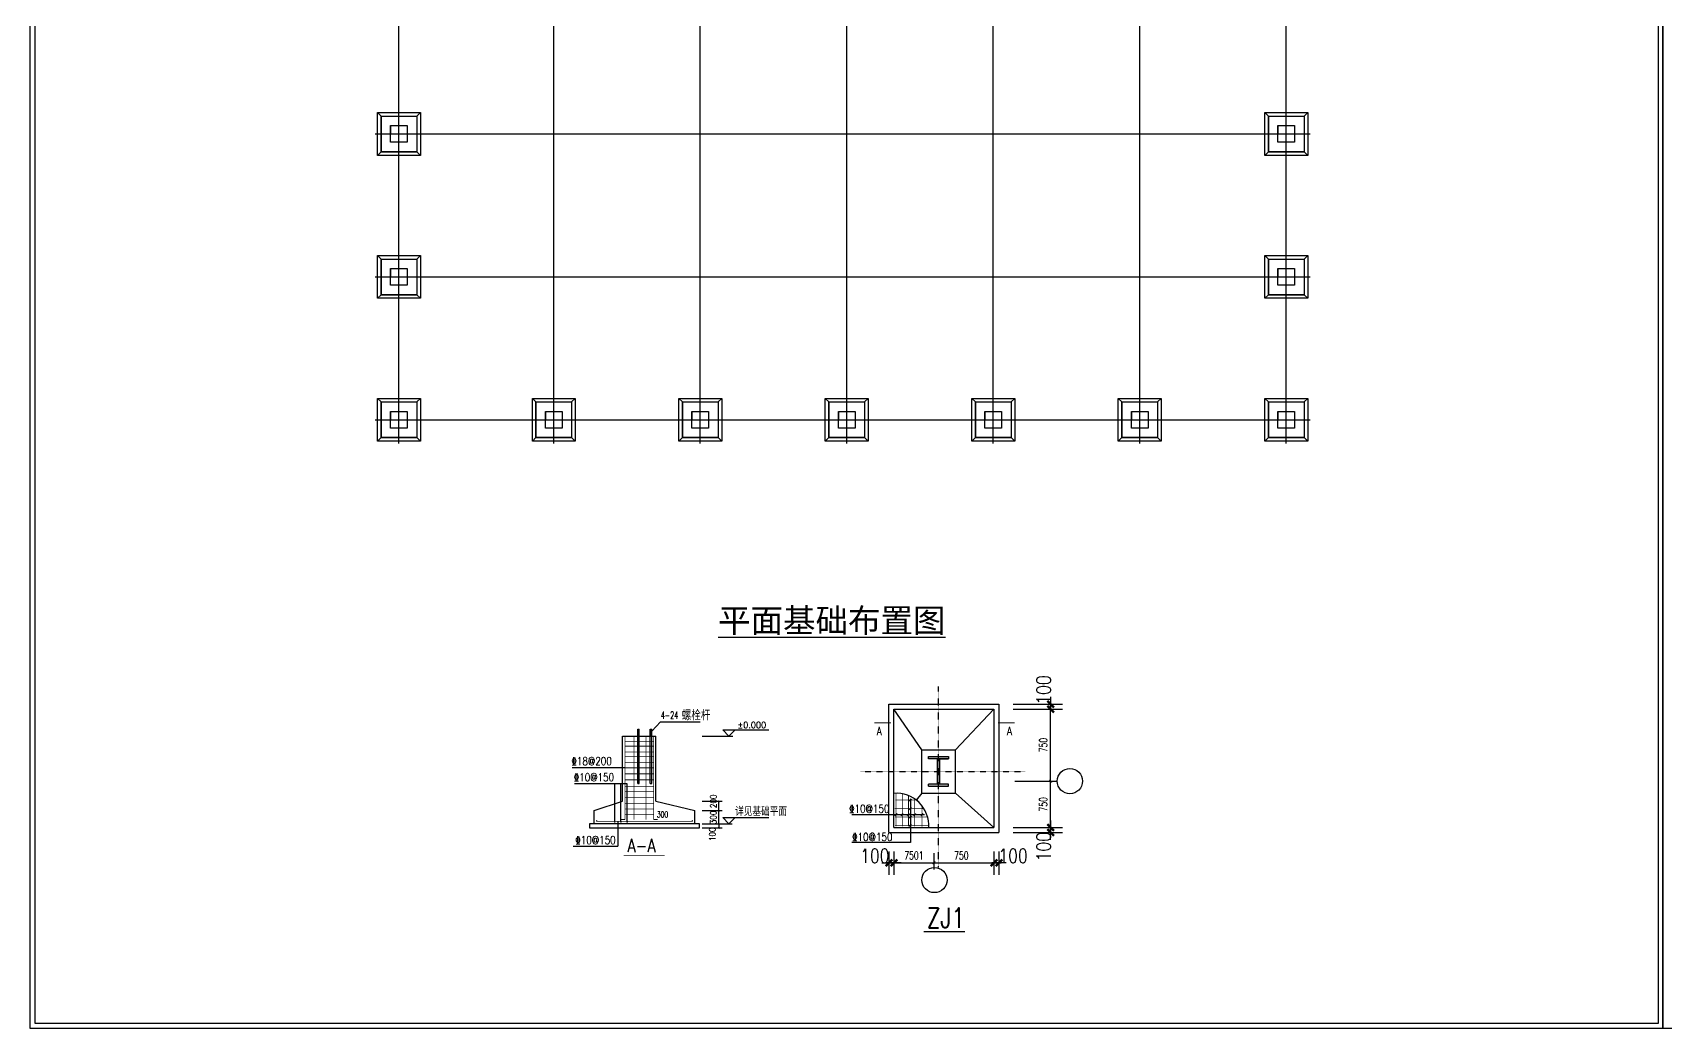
# Model space of a CAD drawing. Header units: millimetres. Extents: x -300006 to 582436, y -239689 to 0.
# Drawn here: x -258158 to -189613, y -133800 to -91995 of the extents above; entities that cross this region are included whole.
import ezdxf
from ezdxf.enums import TextEntityAlignment as Align

# ---------------------------------------------------------------- set-up
doc = ezdxf.new("R2010")
doc.units = ezdxf.units.MM
doc.linetypes.add('ACAD_ISO04W100', pattern=[30.5, 24, -3, 0.5, -3])
doc.linetypes.add('DOTE', pattern=[2.42, 2, -0.2, 0.02, -0.2])
for name, color, linetype in [('201', 8, 'Continuous'), ('202', 1, 'Continuous'), ('205', 253, 'Continuous'), ('AXIS', 3, 'Continuous'), ('DOTE', 252, 'DOTE'), ('JT', 2, 'Continuous'), ('PUB_DIM', 3, 'Continuous'), ('PUB_TEXT', 7, 'Continuous'), ('PUB_TX', 3, 'Continuous'), ('PUB_WZ', 7, 'Continuous'), ('ZAX1', 3, 'Continuous')]:
    doc.layers.add(name, color=color, linetype=linetype)
doc.styles.add('_HZTXT', font='txt.shx', dxfattribs={"width": 0.8, "bigfont": 'hztxt.shx'})
doc.styles.add('_ROMANS', font='romans__.ttf', dxfattribs={"width": 0.6})
doc.styles.add('_TCH_DIM_T3', font='SIMPLEX', dxfattribs={"width": 0.705882, "bigfont": 'GBCBIG'})
doc.styles.add('_TXT', font='SIMPLEX.shx', dxfattribs={"width": 0.6})
doc.styles.add('DIM_FONT', font='SIMPLEX.shx', dxfattribs={"width": 0.8})
doc.styles.get("Standard").update_dxf_attribs({"font": 'txt.shx', "height": 200})
doc.dimstyles.new('AXIS200', dxfattribs={"dimscale": 2, "dimtxt": 300, "dimasz": 1, "dimexe": 250, "dimexo": 300, "dimgap": 150, "dimtad": 1, "dimdec": 0, "dimzin": 0, "dimdsep": 46, "dimtxsty": 'DIM_FONT', "dimblk": '_DIMX', "dimcen": 0.09, "dimse1": 1, "dimse2": 1, "dimclrt": 7, "dimadec": 0, "dimazin": 0, "dimtfac": 1, "dimtdec": 0, "dimtix": 1, "dimtmove": 2, "dimatfit": 3, "dimldrblk": '_DIMX', "dimfxl": 1, "dimtolj": 1, "dimtzin": 0, "dimarcsym": 0})

# ---------------------------------------------------------------- blocks, each defined once
blk = doc.blocks.new('_DIMX')
blk.add_line((-150, 0), (150, 0))
at = {"const_width": 50}
blk.add_lwpolyline([(-70, -70), (70, 70)], dxfattribs=at)
blk = doc.blocks.new('*D6')
at = {"layer": 'AXIS', "color": 0, "lineweight": -2, "transparency": 16777216}
for p, q in [((-222210, -126377), (-222210, -127351)), ((-222000, -126377), (-222000, -127351)), ((-222212, -126851), (-222214, -126851)), ((-222210, -126851), (-222000, -126851)), ((-221998, -126851), (-221996, -126851))]:
    blk.add_line(p, q, dxfattribs=at)
at = {"layer": 'Defpoints', "color": 0, "transparency": 16777216}
for p in [(-222210, -125777), (-222000, -125777), (-222000, -126851)]:
    blk.add_point(p, dxfattribs=at)
at = {"layer": 'AXIS', "color": 0, "lineweight": -2, "transparency": 16777216, "xscale": 2, "yscale": 2, "zscale": 2}
blk.add_blockref('_DIMX', (-222210, -126851), dxfattribs=at)
at = {"layer": 'AXIS', "color": 0, "lineweight": -2, "transparency": 16777216, "xscale": 2, "yscale": 2, "zscale": 2, "rotation": 180}
blk.add_blockref('_DIMX', (-222000, -126851), dxfattribs=at)
at = {"layer": 'AXIS', "color": 7, "transparency": 16777216, "insert": (-222803, -126556), "char_height": 600, "attachment_point": 5, "style": 'DIM_FONT'}
blk.add_mtext('\\A1;100', dxfattribs=at)
blk = doc.blocks.new('*D7')
at = {"layer": 'AXIS', "color": 0, "lineweight": -2, "transparency": 16777216}
for p, q in [((-217800, -126377), (-217800, -127351)), ((-217590, -126377), (-217590, -127351)), ((-217802, -126851), (-217804, -126851)), ((-217800, -126851), (-217590, -126851)), ((-217588, -126851), (-217586, -126851))]:
    blk.add_line(p, q, dxfattribs=at)
at = {"layer": 'Defpoints', "color": 0, "transparency": 16777216}
for p in [(-217800, -125777), (-217590, -125777), (-217590, -126851)]:
    blk.add_point(p, dxfattribs=at)
at = {"layer": 'AXIS', "color": 0, "lineweight": -2, "transparency": 16777216, "xscale": 2, "yscale": 2, "zscale": 2}
blk.add_blockref('_DIMX', (-217800, -126851), dxfattribs=at)
at = {"layer": 'AXIS', "color": 0, "lineweight": -2, "transparency": 16777216, "xscale": 2, "yscale": 2, "zscale": 2, "rotation": 180}
blk.add_blockref('_DIMX', (-217590, -126851), dxfattribs=at)
at = {"layer": 'AXIS', "color": 7, "transparency": 16777216, "insert": (-216998, -126556), "char_height": 600, "attachment_point": 5, "style": 'DIM_FONT'}
blk.add_mtext('\\A1;100', dxfattribs=at)
blk = doc.blocks.new('*D8')
at = {"layer": 'AXIS', "color": 0, "lineweight": -2, "transparency": 16777216}
for p, q in [((-216990, -120187), (-214921, -120187)), ((-216990, -120397), (-214921, -120397)), ((-215421, -120185), (-215421, -120183)), ((-215421, -120397), (-215421, -120187)), ((-215421, -120399), (-215421, -120401))]:
    blk.add_line(p, q, dxfattribs=at)
at = {"layer": 'Defpoints', "color": 0, "transparency": 16777216}
for p in [(-217590, -120187), (-217590, -120397), (-215421, -120187)]:
    blk.add_point(p, dxfattribs=at)
at = {"layer": 'AXIS', "color": 0, "lineweight": -2, "transparency": 16777216, "xscale": 2, "yscale": 2, "zscale": 2}
for p, rotation in [((-215421, -120187), 270), ((-215421, -120397), 90)]:
    blk.add_blockref('_DIMX', p, dxfattribs=dict(at, rotation=rotation))
at = {"layer": 'AXIS', "color": 7, "transparency": 16777216, "insert": (-215715, -119594), "char_height": 600, "attachment_point": 5, "rotation": 90, "style": 'DIM_FONT'}
blk.add_mtext('\\A1;100', dxfattribs=at)
blk = doc.blocks.new('*D9')
at = {"layer": 'AXIS', "color": 0, "lineweight": -2, "transparency": 16777216}
for p, q in [((-216990, -125368), (-214921, -125368)), ((-215421, -125366), (-215421, -125364)), ((-215421, -125578), (-215421, -125368)), ((-216990, -125578), (-214921, -125578)), ((-215421, -125580), (-215421, -125582))]:
    blk.add_line(p, q, dxfattribs=at)
at = {"layer": 'Defpoints', "color": 0, "transparency": 16777216}
for p in [(-217590, -125368), (-215421, -125368), (-217590, -125578)]:
    blk.add_point(p, dxfattribs=at)
at = {"layer": 'AXIS', "color": 0, "lineweight": -2, "transparency": 16777216, "xscale": 2, "yscale": 2, "zscale": 2}
for p, rotation in [((-215421, -125368), 270), ((-215421, -125578), 90)]:
    blk.add_blockref('_DIMX', p, dxfattribs=dict(at, rotation=rotation))
at = {"layer": 'AXIS', "color": 7, "transparency": 16777216, "insert": (-215715, -126171), "char_height": 600, "attachment_point": 5, "rotation": 90, "style": 'DIM_FONT'}
blk.add_mtext('\\A1;100', dxfattribs=at)
blk = doc.blocks.new('_ArchTick')
at = {"color": 0, "linetype": 'ByBlock', "const_width": 0.4}
blk.add_lwpolyline([(-0.5, -0.5), (0.5, 0.5)], dxfattribs=at)

msp = doc.modelspace()

# ---------------------------------------------------------------- hatches: boundary and pattern name
h = msp.add_hatch(color=256)
h.paths.add_polyline_path([(-220122.1, -122391.2), (-220542.1, -122391.2), (-220542.1, -122482.4), (-220122.1, -122482.4)])
h.paths.add_polyline_path([(-219701.6, -122391.2), (-220122.1, -122391.2), (-220122.1, -122482.4), (-219701.6, -122482.4)])
h.paths.add_polyline_path([(-220078, -122482.4), (-220122.1, -122482.4), (-220122.1, -123545.1), (-220077.5, -123545.1)])
h.paths.add_polyline_path([(-220122.1, -122482.4), (-220165.2, -122482.4), (-220165.7, -123545.1), (-220122.1, -123545.1)])
h.paths.add_polyline_path([(-219701.6, -123545.1), (-220122.1, -123545.1), (-220122.1, -123636.3), (-219701.6, -123636.3)])
h.paths.add_polyline_path([(-220122.1, -123545.1), (-220541.6, -123545.1), (-220541.6, -123636.3), (-220122.1, -123636.3)])

# ---------------------------------------------------------------- linework, layer by layer
for p, q in [((-243679.5, -95348.5), (-243529.5, -95498.5)), ((-243529.5, -95498.5), (-243529.5, -96998.5)), ((-243129.5, -95898.5), (-243129.5, -96248.5)), ((-242029.5, -95498.5), (-241879.5, -95348.5)), ((-206429.5, -95348.5), (-206279.5, -95498.5)), ((-206279.5, -95498.5), (-206279.5, -96998.5)), ((-205879.5, -95898.5), (-205879.5, -96248.5)), ((-204779.5, -95498.5), (-204629.5, -95348.5)), ((-243129.5, -96248.5), (-242429.5, -96248.5)), ((-205879.5, -96248.5), (-205179.5, -96248.5)), ((-243679.5, -97148.5), (-243529.5, -96998.5)), ((-243529.5, -96998.5), (-242029.5, -96998.5)), ((-241879.5, -97148.5), (-242029.5, -96998.5)), ((-206429.5, -97148.5), (-206279.5, -96998.5)), ((-206279.5, -96998.5), (-204779.5, -96998.5)), ((-204629.5, -97148.5), (-204779.5, -96998.5)), ((-243679.5, -101348.5), (-243529.5, -101498.5)), ((-242029.5, -101498.5), (-241879.5, -101348.5)), ((-206429.5, -101348.5), (-206279.5, -101498.5)), ((-204779.5, -101498.5), (-204629.5, -101348.5)), ((-243529.5, -101498.5), (-243529.5, -102998.5)), ((-243129.5, -101898.5), (-243129.5, -102248.5)), ((-206279.5, -101498.5), (-206279.5, -102998.5)), ((-205879.5, -101898.5), (-205879.5, -102248.5)), ((-243129.5, -102248.5), (-242429.5, -102248.5)), ((-205879.5, -102248.5), (-205179.5, -102248.5)), ((-243679.5, -103148.5), (-243529.5, -102998.5)), ((-243529.5, -102998.5), (-242029.5, -102998.5)), ((-241879.5, -103148.5), (-242029.5, -102998.5)), ((-206429.5, -103148.5), (-206279.5, -102998.5)), ((-206279.5, -102998.5), (-204779.5, -102998.5)), ((-204629.5, -103148.5), (-204779.5, -102998.5)), ((-243679.5, -107348.5), (-243529.5, -107498.5)), ((-243529.5, -107498.5), (-243529.5, -108998.5)), ((-242029.5, -107498.5), (-241879.5, -107348.5)), ((-237179.5, -107348.5), (-237029.5, -107498.5)), ((-237029.5, -107498.5), (-237029.5, -108998.5)), ((-235529.5, -107498.5), (-235379.5, -107348.5)), ((-231029.5, -107348.5), (-230879.5, -107498.5)), ((-230879.5, -107498.5), (-230879.5, -108998.5)), ((-229379.5, -107498.5), (-229229.5, -107348.5)), ((-224879.5, -107348.5), (-224729.5, -107498.5)), ((-224729.5, -107498.5), (-224729.5, -108998.5)), ((-223229.5, -107498.5), (-223079.5, -107348.5)), ((-218729.5, -107348.5), (-218579.5, -107498.5)), ((-218579.5, -107498.5), (-218579.5, -108998.5)), ((-217079.5, -107498.5), (-216929.5, -107348.5)), ((-212579.5, -107348.5), (-212429.5, -107498.5)), ((-212429.5, -107498.5), (-212429.5, -108998.5)), ((-210929.5, -107498.5), (-210779.5, -107348.5)), ((-206429.5, -107348.5), (-206279.5, -107498.5)), ((-206279.5, -107498.5), (-206279.5, -108998.5)), ((-204779.5, -107498.5), (-204629.5, -107348.5)), ((-243129.5, -107898.5), (-243129.5, -108248.5)), ((-243129.5, -108248.5), (-242429.5, -108248.5)), ((-236629.5, -107898.5), (-236629.5, -108248.5)), ((-236629.5, -108248.5), (-235929.5, -108248.5)), ((-230479.5, -107898.5), (-230479.5, -108248.5)), ((-230479.5, -108248.5), (-229779.5, -108248.5)), ((-224329.5, -107898.5), (-224329.5, -108248.5)), ((-224329.5, -108248.5), (-223629.5, -108248.5)), ((-218179.5, -107898.5), (-218179.5, -108248.5)), ((-218179.5, -108248.5), (-217479.5, -108248.5)), ((-212029.5, -107898.5), (-212029.5, -108248.5)), ((-212029.5, -108248.5), (-211329.5, -108248.5)), ((-205879.5, -107898.5), (-205879.5, -108248.5)), ((-205879.5, -108248.5), (-205179.5, -108248.5)), ((-243679.5, -109148.5), (-243529.5, -108998.5)), ((-243529.5, -108998.5), (-242029.5, -108998.5)), ((-241879.5, -109148.5), (-242029.5, -108998.5)), ((-237179.5, -109148.5), (-237029.5, -108998.5)), ((-237029.5, -108998.5), (-235529.5, -108998.5)), ((-235379.5, -109148.5), (-235529.5, -108998.5)), ((-231029.5, -109148.5), (-230879.5, -108998.5)), ((-230879.5, -108998.5), (-229379.5, -108998.5)), ((-229229.5, -109148.5), (-229379.5, -108998.5)), ((-224879.5, -109148.5), (-224729.5, -108998.5)), ((-224729.5, -108998.5), (-223229.5, -108998.5)), ((-223079.5, -109148.5), (-223229.5, -108998.5)), ((-218729.5, -109148.5), (-218579.5, -108998.5)), ((-218579.5, -108998.5), (-217079.5, -108998.5)), ((-216929.5, -109148.5), (-217079.5, -108998.5)), ((-212579.5, -109148.5), (-212429.5, -108998.5)), ((-212429.5, -108998.5), (-210929.5, -108998.5)), ((-210779.5, -109148.5), (-210929.5, -108998.5)), ((-206429.5, -109148.5), (-206279.5, -108998.5)), ((-206279.5, -108998.5), (-204779.5, -108998.5)), ((-204629.5, -109148.5), (-204779.5, -108998.5)), ((-220823.9, -122103.7, 109.6), (-222000.4, -120396.8, 109.6)), ((-219419.3, -122103.7, 109.6), (-217800.4, -120396.8, 109.6)), ((-232168.4, -121326.9, 109.6), (-231796.8, -120929.6, 109.6)), ((-231796.8, -120929.6, 109.6), (-230130.7, -120929.6, 109.6)), ((-220542.1, -122482.4, 109.6), (-220542.1, -122391.2, 109.6)), ((-220122.1, -122482.4, 109.6), (-220542.1, -122482.4, 109.6)), ((-220541.6, -122412.4, 109.6), (-220541.6, -122391.2, 109.6)), ((-220541.6, -122391.2, 109.6), (-219701.6, -122391.2, 109.6)), ((-219701.6, -122482.4, 109.6), (-220541.6, -122482.4, 109.6)), ((-220165.7, -123545.1, 109.6), (-220165.2, -122482.4, 109.6)), ((-220122.1, -122482.4, 109.6), (-219702.1, -122482.4, 109.6)), ((-220077.5, -123545.1, 109.6), (-220078, -122482.4, 109.6)), ((-219701.6, -122391.2, 109.6), (-219701.6, -122482.4, 109.6)), ((-220823.9, -123923.8, 109.6), (-221064.4, -124218.9, 109.6)), ((-219701.6, -123545.1, 109.6), (-220541.6, -123545.1, 109.6)), ((-220541.6, -123636.3, 109.6), (-220541.6, -123545.1, 109.6)), ((-220541.6, -123636.3, 109.6), (-219701.6, -123636.3, 109.6)), ((-219701.6, -123636.3, 109.6), (-219701.6, -123545.1, 109.6)), ((-219419.3, -123923.8, 109.6), (-217800.4, -125367.8, 109.6))]:
    msp.add_line(p, q)
at = {"linetype": 'ACAD_ISO04W100'}
for p, q in [((-220823.9, -122103.7, 109.6), (-219419.3, -122103.7, 109.6)), ((-220823.9, -123923.8, 109.6), (-220823.9, -122103.7, 109.6)), ((-219419.3, -123923.8, 109.6), (-219419.3, -122103.7, 109.6)), ((-220823.9, -123923.8, 109.6), (-219419.3, -123923.8, 109.6))]:
    msp.add_line(p, q, dxfattribs=at)
at = {"color": 0}
for points in [[(-258258, -49163), (-189713.3, -49163), (-189713.3, -133799.9), (-258258, -133799.9)], [(-189713.3, -49163), (-121168.6, -49163), (-121168.6, -133799.9), (-189713.3, -133799.9)], [(-258058, -49363), (-189913.3, -49363), (-189913.3, -133599.9), (-258058, -133599.9)]]:
    msp.add_lwpolyline(points, close=True, dxfattribs=at)
for points in [[(-243679.5, -95348.5), (-241879.5, -95348.5), (-241879.5, -97148.5), (-243679.5, -97148.5)], [(-243529.5, -95498.5), (-242029.5, -95498.5), (-242029.5, -96998.5), (-243529.5, -96998.5)], [(-243129.5, -95898.5), (-242429.5, -95898.5), (-242429.5, -96598.5), (-243129.5, -96598.5)], [(-206429.5, -95348.5), (-204629.5, -95348.5), (-204629.5, -97148.5), (-206429.5, -97148.5)], [(-206279.5, -95498.5), (-204779.5, -95498.5), (-204779.5, -96998.5), (-206279.5, -96998.5)], [(-205879.5, -95898.5), (-205179.5, -95898.5), (-205179.5, -96598.5), (-205879.5, -96598.5)], [(-243679.5, -101348.5), (-241879.5, -101348.5), (-241879.5, -103148.5), (-243679.5, -103148.5)], [(-206429.5, -101348.5), (-204629.5, -101348.5), (-204629.5, -103148.5), (-206429.5, -103148.5)], [(-243529.5, -101498.5), (-242029.5, -101498.5), (-242029.5, -102998.5), (-243529.5, -102998.5)], [(-243129.5, -101898.5), (-242429.5, -101898.5), (-242429.5, -102598.5), (-243129.5, -102598.5)], [(-206279.5, -101498.5), (-204779.5, -101498.5), (-204779.5, -102998.5), (-206279.5, -102998.5)], [(-205879.5, -101898.5), (-205179.5, -101898.5), (-205179.5, -102598.5), (-205879.5, -102598.5)], [(-243679.5, -107348.5), (-241879.5, -107348.5), (-241879.5, -109148.5), (-243679.5, -109148.5)], [(-243529.5, -107498.5), (-242029.5, -107498.5), (-242029.5, -108998.5), (-243529.5, -108998.5)], [(-237179.5, -107348.5), (-235379.5, -107348.5), (-235379.5, -109148.5), (-237179.5, -109148.5)], [(-237029.5, -107498.5), (-235529.5, -107498.5), (-235529.5, -108998.5), (-237029.5, -108998.5)], [(-231029.5, -107348.5), (-229229.5, -107348.5), (-229229.5, -109148.5), (-231029.5, -109148.5)], [(-230879.5, -107498.5), (-229379.5, -107498.5), (-229379.5, -108998.5), (-230879.5, -108998.5)], [(-224879.5, -107348.5), (-223079.5, -107348.5), (-223079.5, -109148.5), (-224879.5, -109148.5)], [(-224729.5, -107498.5), (-223229.5, -107498.5), (-223229.5, -108998.5), (-224729.5, -108998.5)], [(-218729.5, -107348.5), (-216929.5, -107348.5), (-216929.5, -109148.5), (-218729.5, -109148.5)], [(-218579.5, -107498.5), (-217079.5, -107498.5), (-217079.5, -108998.5), (-218579.5, -108998.5)], [(-212579.5, -107348.5), (-210779.5, -107348.5), (-210779.5, -109148.5), (-212579.5, -109148.5)], [(-212429.5, -107498.5), (-210929.5, -107498.5), (-210929.5, -108998.5), (-212429.5, -108998.5)], [(-206429.5, -107348.5), (-204629.5, -107348.5), (-204629.5, -109148.5), (-206429.5, -109148.5)], [(-206279.5, -107498.5), (-204779.5, -107498.5), (-204779.5, -108998.5), (-206279.5, -108998.5)], [(-243129.5, -107898.5), (-242429.5, -107898.5), (-242429.5, -108598.5), (-243129.5, -108598.5)], [(-236629.5, -107898.5), (-235929.5, -107898.5), (-235929.5, -108598.5), (-236629.5, -108598.5)], [(-230479.5, -107898.5), (-229779.5, -107898.5), (-229779.5, -108598.5), (-230479.5, -108598.5)], [(-224329.5, -107898.5), (-223629.5, -107898.5), (-223629.5, -108598.5), (-224329.5, -108598.5)], [(-218179.5, -107898.5), (-217479.5, -107898.5), (-217479.5, -108598.5), (-218179.5, -108598.5)], [(-212029.5, -107898.5), (-211329.5, -107898.5), (-211329.5, -108598.5), (-212029.5, -108598.5)], [(-205879.5, -107898.5), (-205179.5, -107898.5), (-205179.5, -108598.5), (-205879.5, -108598.5)]]:
    msp.add_lwpolyline(points, close=True)
at = {"const_width": 49, "elevation": 109.6}
msp.add_lwpolyline([(-220756.9, -129738.3), (-219019.5, -129738.3)], dxfattribs=at)
at = {"layer": '201', "color": 2}
for p, q in [((-232755, -123513.8, 109.6), (-232755, -121237.5, 109.6)), ((-232692, -123513.8, 109.6), (-232692, -121237.5, 109.6)), ((-232231.4, -123517.1, 109.6), (-232231.4, -121237.5, 109.6)), ((-232168.4, -123517.1, 109.6), (-232168.4, -121237.5, 109.6)), ((-233390.5, -124266.9, 109.6), (-233390.5, -121527, 109.6)), ((-231989.9, -124266.9, 109.6), (-231989.9, -121527, 109.6)), ((-232755, -123513.8, 109.6), (-232692, -123513.8, 109.6)), ((-232231.4, -123517.1, 109.6), (-232168.4, -123517.1, 109.6)), ((-234579.8, -124652.7, 109.6), (-233390.5, -124266.9, 109.6)), ((-234579.8, -125207, 109.6), (-234579.8, -124652.7, 109.6)), ((-231989.9, -124266.9, 109.6), (-230361.5, -124652.7, 109.6)), ((-230361.5, -125207, 109.6), (-230361.5, -124652.7, 109.6))]:
    msp.add_line(p, q, dxfattribs=at)
at = {"layer": '201', "color": 2, "elevation": 109.6}
msp.add_lwpolyline([(-234780.2, -125382), (-230155.7, -125382), (-230155.7, -125207), (-234780.2, -125207), (-234780.2, -125382)], dxfattribs=at)
at = {"layer": '201'}
msp.add_arc((-221905.9, -125304.6, 109.6), 1373.6, 356.961827, 94.303148, dxfattribs=at)
at = {"layer": '202', "const_width": 31.5, "elevation": 109.6}
for points in [[(-233292.5, -125032.3), (-233292.5, -121527)], [(-233292.5, -121552.8), (-232087.9, -121552.8)], [(-233292.5, -121752.9), (-232087.9, -121752.9)], [(-233292.5, -121953), (-232087.9, -121953)], [(-232911.4, -125032.3), (-232911.4, -121527)], [(-232407.4, -125032.3), (-232407.4, -121527)], [(-232087.9, -125032.3), (-232087.9, -121527)], [(-233292.5, -122193.2), (-232087.9, -122193.2)], [(-233292.5, -122380), (-232087.9, -122380)], [(-233292.5, -122646.9), (-232087.9, -122646.9)], [(-233292.5, -122860.3), (-232087.9, -122860.3)], [(-233292.5, -123113.9), (-232087.9, -123113.9)], [(-233292.5, -123367.4), (-232087.9, -123367.4)], [(-233292.5, -123634.2), (-232087.9, -123634.2)], [(-233292.5, -123861.1), (-232087.9, -123861.1)], [(-221912.9, -125324.1), (-221912.9, -123931)], [(-221650.4, -125324.1), (-221650.4, -123954.9)], [(-221387.9, -125324.1), (-221387.9, -124032.4)], [(-233292.5, -124114.6), (-232087.9, -124114.6)], [(-233292.5, -124354.7), (-232087.9, -124354.7)], [(-233292.5, -124594.9), (-232087.9, -124594.9)], [(-221972, -124571.6), (-220744.2, -124571.6)], [(-221941.4, -124212.9), (-220987.2, -124212.9)], [(-221125.4, -125324.1), (-221125.4, -124174.2)], [(-220819.8, -125331.7), (-220819.8, -124463.6)], [(-234492.3, -125065.2), (-234448.5, -125065.2)], [(-234492.3, -125109), (-234492.3, -125065.2)], [(-234492.3, -125109), (-230449, -125109)], [(-233292.5, -125032.3), (-233467.5, -125032.3)], [(-233292.5, -124812.3), (-232087.9, -124812.3)], [(-232087.9, -125032.3), (-231912.9, -125032.3)], [(-230449, -125065.2), (-230492.8, -125065.2)], [(-230449, -125109), (-230449, -125065.2)], [(-221956.7, -124930.3), (-220584.2, -124930.3)], [(-221956.7, -125280.3), (-220532.5, -125280.3)]]:
    msp.add_lwpolyline(points, dxfattribs=at)
at = {"layer": '202', "const_width": 28, "elevation": 109.6}
for points in [[(-233707, -125137, 1), (-233735, -125137, 1), (-233707, -125137)], [(-233444.5, -125137, 1), (-233472.5, -125137, 1), (-233444.5, -125137)], [(-233182, -125137, 1), (-233210, -125137, 1), (-233182, -125137)]]:
    msp.add_lwpolyline(points, format="xyb", dxfattribs=at)
at = {"layer": '205', "linetype": 'Continuous'}
for p, q in [((-222210.4, -125577.8, 109.6), (-222210.4, -120186.8, 109.6)), ((-222210.4, -120186.8, 109.6), (-217590.4, -120186.8, 109.6)), ((-222000.4, -125367.8, 109.6), (-222000.4, -120396.8, 109.6)), ((-222000.4, -120396.8, 109.6), (-217800.4, -120396.8, 109.6)), ((-217800.4, -120396.8, 109.6), (-217800.4, -125367.8, 109.6)), ((-217590.4, -120186.8, 109.6), (-217590.4, -125577.8, 109.6)), ((-222000.4, -125367.8, 109.6), (-217800.4, -125367.8, 109.6)), ((-222210.4, -125577.8, 109.6), (-217590.4, -125577.8, 109.6))]:
    msp.add_line(p, q, dxfattribs=at)
at = {"layer": '205'}
for p, q in [((-230045.4, -121532.6, 109.6), (-228759.5, -121532.6, 109.6)), ((-233721, -125137, 109.6), (-233721, -123534.6, 109.6)), ((-233458.5, -125137, 109.6), (-233458.5, -123534.6, 109.6)), ((-233196, -125137, 109.6), (-233196, -123534.6, 109.6)), ((-230045.4, -124266.9, 109.6), (-229205.4, -124266.9, 109.6)), ((-230045.4, -124652.4, 109.6), (-229205.4, -124652.4, 109.6)), ((-229345.4, -125207, 109.6), (-229345.4, -124266.9, 109.6)), ((-233589.8, -125109, 109.6), (-233589.8, -126157.1, 109.6)), ((-230045.4, -125207, 109.6), (-229205.4, -125207, 109.6)), ((-230045.4, -125382, 109.6), (-229205.4, -125382, 109.6)), ((-229345.4, -125207, 109.6), (-229345.4, -125382, 109.6)), ((-229345.4, -125207, 109.6), (-228785.4, -125207, 109.6)), ((-235461.1, -126157.1, 109.6), (-233589.8, -126157.1, 109.6))]:
    msp.add_line(p, q, dxfattribs=at)
at = {"layer": '205', "elevation": 109.6}
for points in [[(-228662.9, -121270.1), (-228925.4, -121532.6), (-229187.9, -121270.1), (-227245.4, -121270.1)], [(-228662.9, -124944.5), (-228925.4, -125207), (-229187.9, -124944.5), (-227245.4, -124944.5)]]:
    msp.add_lwpolyline(points, dxfattribs=at)
at = {"layer": '205', "const_width": 31.5, "elevation": 109.6}
for points in [[(-229380.4, -124231.9), (-229310.4, -124301.9)], [(-229380.4, -124617.4), (-229310.4, -124687.4)], [(-229380.4, -125172), (-229310.4, -125242)], [(-229380.4, -125347), (-229310.4, -125417)], [(-233349.6, -126549.3), (-231618.1, -126549.3)]]:
    msp.add_lwpolyline(points, dxfattribs=at)
at = {"layer": 'DOTE', "color": 1}
for p, q in [((-242779.5, -109248.5), (-242779.5, -65248.5)), ((-236279.5, -109248.5), (-236279.5, -65248.5)), ((-230129.5, -109248.5), (-230129.5, -65248.5)), ((-223979.5, -109248.5), (-223979.5, -65248.5)), ((-217829.5, -109248.5), (-217829.5, -65248.5)), ((-211679.5, -109248.5), (-211679.5, -65248.5)), ((-205529.5, -109248.5), (-205529.5, -65248.5)), ((-243779.5, -96248.5), (-204529.5, -96248.5)), ((-243779.5, -102248.5), (-204529.5, -102248.5)), ((-243779.5, -108248.5), (-204529.5, -108248.5))]:
    msp.add_line(p, q, dxfattribs=at)
at = {"layer": 'DOTE', "ltscale": 0.05}
for p, q in [((-220121.6, -127043.4, 109.6), (-220121.6, -119445.1, 109.6)), ((-223404.2, -123013.7, 109.6), (-216496.1, -123013.7, 109.6))]:
    msp.add_line(p, q, dxfattribs=at)
at = {"layer": 'JT'}
for p, q in [((-232755, -121237.5, 109.6), (-232692, -121237.5, 109.6)), ((-232755, -121244.5, 109.6), (-232692, -121244.5, 109.6)), ((-232755, -121251.5, 109.6), (-232692, -121251.5, 109.6)), ((-232755, -121258.5, 109.6), (-232692, -121258.5, 109.6)), ((-232755, -121265.5, 109.6), (-232692, -121265.5, 109.6)), ((-232755, -121272.5, 109.6), (-232692, -121272.5, 109.6)), ((-232755, -121279.5, 109.6), (-232692, -121279.5, 109.6)), ((-232755, -121286.5, 109.6), (-232692, -121286.5, 109.6)), ((-232755, -121293.5, 109.6), (-232692, -121293.5, 109.6)), ((-232755, -121300.5, 109.6), (-232692, -121300.5, 109.6)), ((-232755, -121307.5, 109.6), (-232692, -121307.5, 109.6)), ((-232755, -121314.5, 109.6), (-232692, -121314.5, 109.6)), ((-232755, -121321.5, 109.6), (-232692, -121321.5, 109.6)), ((-232231.4, -121237.5, 109.6), (-232168.4, -121237.5, 109.6)), ((-232231.4, -121244.5, 109.6), (-232168.4, -121244.5, 109.6)), ((-232231.4, -121251.5, 109.6), (-232168.4, -121251.5, 109.6)), ((-232231.4, -121258.5, 109.6), (-232168.4, -121258.5, 109.6)), ((-232231.4, -121265.5, 109.6), (-232168.4, -121265.5, 109.6)), ((-232231.4, -121272.5, 109.6), (-232168.4, -121272.5, 109.6)), ((-232231.4, -121279.5, 109.6), (-232168.4, -121279.5, 109.6)), ((-232231.4, -121286.5, 109.6), (-232168.4, -121286.5, 109.6)), ((-232231.4, -121293.5, 109.6), (-232168.4, -121293.5, 109.6)), ((-232231.4, -121300.5, 109.6), (-232168.4, -121300.5, 109.6)), ((-232231.4, -121307.5, 109.6), (-232168.4, -121307.5, 109.6)), ((-232231.4, -121314.5, 109.6), (-232168.4, -121314.5, 109.6)), ((-232231.4, -121321.5, 109.6), (-232168.4, -121321.5, 109.6)), ((-233390.5, -121527, 109.6), (-231989.9, -121527, 109.6)), ((-232755, -121328.5, 109.6), (-232692, -121328.5, 109.6)), ((-232755, -121335.5, 109.6), (-232692, -121335.5, 109.6)), ((-232755, -121342.5, 109.6), (-232692, -121342.5, 109.6)), ((-232755, -121349.5, 109.6), (-232692, -121349.5, 109.6)), ((-232755, -121356.5, 109.6), (-232692, -121356.5, 109.6)), ((-232755, -121363.5, 109.6), (-232692, -121363.5, 109.6)), ((-232755, -121370.5, 109.6), (-232692, -121370.5, 109.6)), ((-232755, -121377.5, 109.6), (-232692, -121377.5, 109.6)), ((-232755, -121384.5, 109.6), (-232692, -121384.5, 109.6)), ((-232755, -121391.5, 109.6), (-232692, -121391.5, 109.6)), ((-232755, -121398.5, 109.6), (-232692, -121398.5, 109.6)), ((-232755, -121405.5, 109.6), (-232692, -121405.5, 109.6)), ((-232755, -121412.5, 109.6), (-232692, -121412.5, 109.6)), ((-232755, -121419.5, 109.6), (-232692, -121419.5, 109.6)), ((-232755, -121426.5, 109.6), (-232692, -121426.5, 109.6)), ((-232755, -121433.5, 109.6), (-232692, -121433.5, 109.6)), ((-232755, -121440.5, 109.6), (-232692, -121440.5, 109.6)), ((-232755, -121447.5, 109.6), (-232692, -121447.5, 109.6)), ((-232755, -121454.5, 109.6), (-232692, -121454.5, 109.6)), ((-232755, -121461.5, 109.6), (-232692, -121461.5, 109.6)), ((-232755, -121468.5, 109.6), (-232692, -121468.5, 109.6)), ((-232755, -121475.5, 109.6), (-232692, -121475.5, 109.6)), ((-232755, -121482.5, 109.6), (-232692, -121482.5, 109.6)), ((-232755, -121489.5, 109.6), (-232692, -121489.5, 109.6)), ((-232755, -121496.5, 109.6), (-232692, -121496.5, 109.6)), ((-232755, -121503.5, 109.6), (-232692, -121503.5, 109.6)), ((-232231.4, -121328.5, 109.6), (-232168.4, -121328.5, 109.6)), ((-232231.4, -121335.5, 109.6), (-232168.4, -121335.5, 109.6)), ((-232231.4, -121342.5, 109.6), (-232168.4, -121342.5, 109.6)), ((-232231.4, -121349.5, 109.6), (-232168.4, -121349.5, 109.6)), ((-232231.4, -121356.5, 109.6), (-232168.4, -121356.5, 109.6)), ((-232231.4, -121363.5, 109.6), (-232168.4, -121363.5, 109.6)), ((-232231.4, -121370.5, 109.6), (-232168.4, -121370.5, 109.6)), ((-232231.4, -121377.5, 109.6), (-232168.4, -121377.5, 109.6)), ((-232231.4, -121384.5, 109.6), (-232168.4, -121384.5, 109.6)), ((-232231.4, -121391.5, 109.6), (-232168.4, -121391.5, 109.6)), ((-232231.4, -121398.5, 109.6), (-232168.4, -121398.5, 109.6)), ((-232231.4, -121405.5, 109.6), (-232168.4, -121405.5, 109.6)), ((-232231.4, -121412.5, 109.6), (-232168.4, -121412.5, 109.6)), ((-232231.4, -121419.5, 109.6), (-232168.4, -121419.5, 109.6)), ((-232231.4, -121426.5, 109.6), (-232168.4, -121426.5, 109.6)), ((-232231.4, -121433.5, 109.6), (-232168.4, -121433.5, 109.6)), ((-232231.4, -121440.5, 109.6), (-232168.4, -121440.5, 109.6)), ((-232231.4, -121447.5, 109.6), (-232168.4, -121447.5, 109.6)), ((-232231.4, -121454.5, 109.6), (-232168.4, -121454.5, 109.6)), ((-232231.4, -121461.5, 109.6), (-232168.4, -121461.5, 109.6)), ((-232231.4, -121468.5, 109.6), (-232168.4, -121468.5, 109.6)), ((-232231.4, -121475.5, 109.6), (-232168.4, -121475.5, 109.6)), ((-232231.4, -121482.5, 109.6), (-232168.4, -121482.5, 109.6)), ((-232231.4, -121489.5, 109.6), (-232168.4, -121489.5, 109.6)), ((-232231.4, -121496.5, 109.6), (-232168.4, -121496.5, 109.6)), ((-232231.4, -121503.5, 109.6), (-232168.4, -121503.5, 109.6))]:
    msp.add_line(p, q, dxfattribs=at)
at = {"layer": 'PUB_DIM'}
for p, q in [((-216918.4, -120396.8, 54.8), (-215140.8, -120396.8, 54.8)), ((-215420.8, -123419.8, 54.8), (-215420.8, -120396.8, 54.8)), ((-216918.4, -123419.8, 54.8), (-215140.8, -123419.8, 54.8)), ((-216918.4, -123419.8, 54.8), (-215140.8, -123419.8, 54.8)), ((-215420.8, -125367.8, 54.8), (-215420.8, -123419.8, 54.8)), ((-216918.4, -125367.8, 54.8), (-215140.8, -125367.8, 54.8)), ((-222000.4, -126448.5, 54.8), (-222000.4, -127130.6, 54.8)), ((-220319.9, -126448.5, 54.8), (-220319.9, -127130.6, 54.8)), ((-220319.9, -126448.5, 54.8), (-220319.9, -127130.6, 54.8)), ((-217800.4, -126448.5, 54.8), (-217800.4, -127130.6, 54.8)), ((-222000.4, -126850.6, 54.8), (-220319.9, -126850.6, 54.8)), ((-220319.9, -126850.6, 54.8), (-217800.4, -126850.6, 54.8))]:
    msp.add_line(p, q, dxfattribs=at)
at = {"layer": 'PUB_TX', "const_width": 35, "elevation": 109.6}
for points in [[(-222822.5, -120971.3), (-222122.5, -120971.3)], [(-216936.3, -120971.3), (-217636.3, -120971.3)]]:
    msp.add_lwpolyline(points, dxfattribs=at)
at = {"layer": 'ZAX1'}
for p, q in [((-233292.5, -122860.3, 109.6), (-235513, -122860.3, 109.6)), ((-233196, -123534.6, 109.6), (-235416.5, -123534.6, 109.6)), ((-221347.8, -124258.7, 109.6), (-221259.5, -124158.7, 109.6)), ((-221347.8, -124619.7, 109.6), (-221259.5, -124519.7, 109.6)), ((-221305.3, -124156.9, 109.6), (-221305.3, -125992, 109.6)), ((-223772.9, -124824.9, 109.6), (-220721.1, -124824.9, 109.6)), ((-221955.4, -124873, 109.6), (-221867.1, -124773, 109.6)), ((-221692.9, -124873, 109.6), (-221604.6, -124773, 109.6)), ((-221430.4, -124873, 109.6), (-221342.1, -124773, 109.6)), ((-221347.8, -124978.4, 109.6), (-221259.5, -124878.4, 109.6)), ((-221347.8, -125328.4, 109.6), (-221259.5, -125228.4, 109.6)), ((-221167.9, -124873, 109.6), (-221079.6, -124773, 109.6)), ((-220862.3, -124873, 109.6), (-220773.9, -124773, 109.6)), ((-221305.3, -125992, 109.6), (-223772.9, -125992, 109.6))]:
    msp.add_line(p, q, dxfattribs=at)
for centre in [(-214610.9, -123419.8, 109.6), (-220299.5, -127573, 109.6)]:
    msp.add_circle(centre, 530, dxfattribs=at)

# ---------------------------------------------------------------- block references
at = {"layer": 'PUB_DIM', "xscale": 112, "yscale": 112, "zscale": 112}
for p, rotation in [((-215420.8, -120396.8, 54.8), 90), ((-215420.8, -123419.8, 54.8), 90), ((-215420.8, -123419.8, 54.8), 270), ((-215420.8, -125367.8, 54.8), 270), ((-222000.4, -126850.6, 54.8), 180), ((-220319.9, -126850.6, 54.8), 180)]:
    msp.add_blockref('_ArchTick', p, dxfattribs=dict(at, rotation=rotation))
for p in [(-220319.9, -126850.6, 54.8), (-217800.4, -126850.6, 54.8)]:
    msp.add_blockref('_ArchTick', p, dxfattribs=at)

# ---------------------------------------------------------------- texts
at = {"insert": (-229381.6, -116176.3), "char_height": 1000, "attachment_point": 1}
msp.add_mtext_dynamic_manual_height_columns('{\\fSimSun|b1|i0|c134|p2;\\L平面基础布置图}', width=11844.803, gutter_width=1, heights=[0], dxfattribs=at)
at = {"layer": '205', "width": 1.05231}
msp.add_text('%%p0.000', height=262.5, dxfattribs=at).set_placement((-228560.9, -121196.6, 109.6), (-227363.9, -121196.6, 109.6), align=Align.FIT)
at = {"layer": '205'}
for s, width, p, p2 in [('200', 0.925713, (-229450.4, -124550.4, 109.6), (-229450.4, -123983.4, 109.6)), ('300', 0.925713, (-229450.4, -125229.4, 109.6), (-229450.4, -124662.4, 109.6)), ('100', 1.079999, (-229490.9, -125934.5, 109.6), (-229490.9, -125367.5, 109.6))]:
    msp.add_text(s, height=262.5, rotation=90, dxfattribs=dict(at, width=width)).set_placement(p, p2, align=Align.FIT)
at = {"layer": '205', "style": '_HZTXT', "width": 0.8}
msp.add_text('详见基础平面', height=336, dxfattribs=at).set_placement((-228665.5, -124876.8, 54.8))
at = {"layer": 'PUB_DIM', "color": 7, "style": '_TCH_DIM_T3', "width": 0.705882}
msp.add_text('750', height=333.2, dxfattribs=at).set_placement((-219469, -126709.2, 54.8))
at = {"layer": 'PUB_DIM', "color": 7, "char_height": 333.2, "attachment_point": 5, "rotation": 90, "style": '_TCH_DIM_T3'}
for insert in [(-215728.8, -121908.3, 54.8), (-215728.8, -124393.8, 54.8)]:
    msp.add_mtext('\\A1;750', dxfattribs=dict(at, insert=insert))
at = {"layer": 'PUB_DIM', "color": 7, "insert": (-221160.2, -126542.6, 54.8), "char_height": 333.2, "attachment_point": 5, "style": '_TCH_DIM_T3'}
msp.add_mtext('\\A1;7501', dxfattribs=at)
at = {"layer": 'PUB_TEXT'}
for s, height, style, width, p in [('4-24', 315, '_ROMANS', 0.6, (-231787.9, -120809.4, 109.6)), ('螺栓杆', 385, '_HZTXT', 0.8, (-230906.5, -120860.6, 109.6)), ('A-A', 560, '_TXT', 0.8, (-233190.7, -126407, 109.6)), ('ZJ1', 840, '_TXT', 0.8, (-220624.1, -129586.7, 109.6))]:
    msp.add_text(s, height=height, dxfattribs=dict(at, style=style, width=width)).set_placement(p)
at = {"layer": 'PUB_TX', "style": 'DIM_FONT', "width": 0.8}
for p in [(-222612.5, -121321.3, 109.6), (-217146.3, -121321.3, 109.6)]:
    msp.add_text('A', height=350, dxfattribs=at).set_placement(p, align=Align.MIDDLE)
at = {"layer": 'PUB_WZ'}
for s, height, style, width, p in [('%%13218@200', 336, '_HZTXT', 0.8, (-235538.3, -122748.9, 109.6)), ('%%13210@150', 336, '_HZTXT', 0.8, (-235441.8, -123423.1, 109.6)), ('300', 252, '_TXT', 0.6, (-231952.5, -124944.1, 109.6)), ('%%13210@150', 336, '_HZTXT', 0.8, (-223883.1, -124746.5, 109.6)), ('%%13210@150', 336, '_HZTXT', 0.8, (-235375.6, -126065.5, 109.6)), ('%%13210@150', 336, '_HZTXT', 0.8, (-223754.1, -125932.4, 109.6))]:
    msp.add_text(s, height=height, dxfattribs=dict(at, style=style, width=width)).set_placement(p)

# ---------------------------------------------------------------- dimensions: what is measured, and where the dimension line sits
at = {"layer": 'AXIS'}
for base, p1, p2, angle, picture, middle in [((-215420.8, -120186.8, 109.6), (-217590.4, -120396.8, 109.6), (-217590.4, -120186.8, 109.6), 90, '*D8', (-215715.4, -119594, 109.6)), ((-215420.8, -125367.8, 109.6), (-217590.4, -125577.8, 109.6), (-217590.4, -125367.8, 109.6), 90, '*D9', (-215715.4, -126170.5, 109.6)), ((-222000.4, -126850.6, 109.6), (-222210.4, -125776.5, 109.6), (-222000.4, -125776.5, 109.6), 0, '*D6', (-222803.2, -126556, 109.6)), ((-217590.4, -126850.6, 109.6), (-217800.4, -125776.5, 109.6), (-217590.4, -125776.5, 109.6), 0, '*D7', (-216997.7, -126556, 109.6))]:
    dim = msp.add_linear_dim(base=base, p1=p1, p2=p2, angle=angle, text='100', dimstyle='AXIS200', override={"dimsah": 1, "dimse1": 0, "dimse2": 0}, dxfattribs=at)
    dim.commit()
    dim.dimension.update_dxf_attribs({"geometry": picture, "text_midpoint": middle, "dimtype": 161})

doc.saveas('drawing.dxf')
